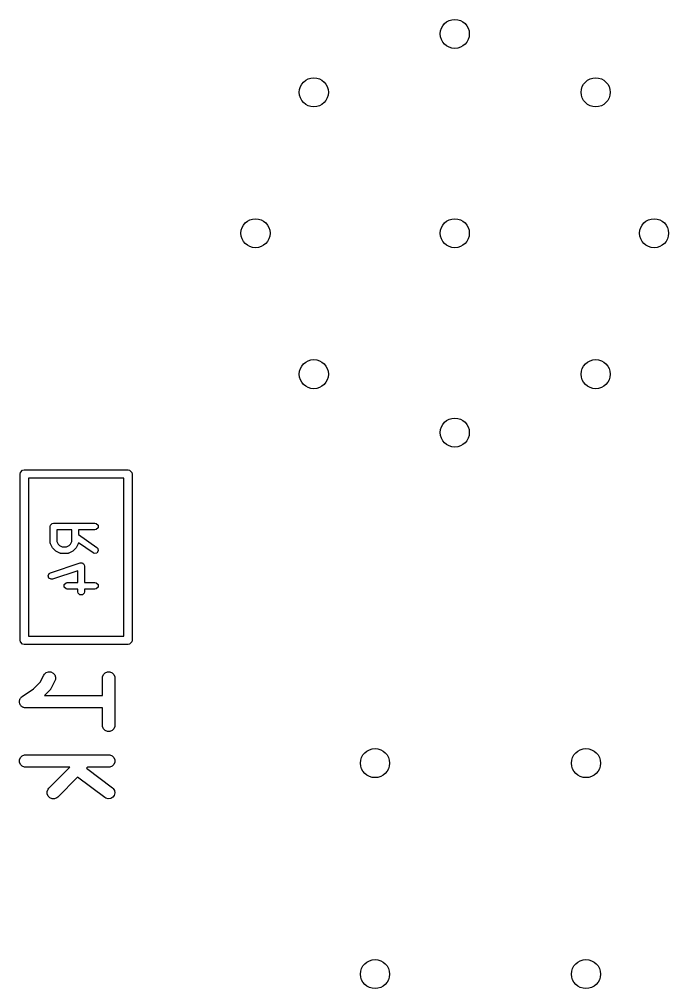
# Model space of a CAD drawing. Extents: x 0.25 to 2.5, y 0.08 to 2.24.
# Drawn here: x 2.1936 to 2.5014, y 1.6419 to 2.1014 of the extents above; entities that cross this region are included whole.
import ezdxf

# ---------------------------------------------------------------- set-up
doc = ezdxf.new("R2010")
doc.units = 0
doc.header["$MEASUREMENT"] = 0
doc.layers.add('BLACK', color=7, linetype='CONTINUOUS')

msp = doc.modelspace()

# ---------------------------------------------------------------- linework, layer by layer
at = {"layer": 'BLACK', "linetype": 'CONTINUOUS'}
for p, q in [((2.1939, 1.88583), (2.19405, 1.88658)), ((2.1939, 1.80709), (2.1939, 1.88583)), ((2.19405, 1.88658), (2.19511, 1.88765)), ((2.19511, 1.88765), (2.19587, 1.8878)), ((2.19587, 1.8878), (2.24508, 1.8878)), ((2.19783, 1.88386), (2.19783, 1.80906)), ((2.24311, 1.88386), (2.19783, 1.88386)), ((2.24311, 1.80906), (2.24311, 1.88386)), ((2.24508, 1.8878), (2.24583, 1.88765)), ((2.24583, 1.88765), (2.2469, 1.88658)), ((2.2469, 1.88658), (2.24705, 1.88583)), ((2.24705, 1.88583), (2.24705, 1.80709)), ((2.20816, 1.86099), (2.20828, 1.86159)), ((2.20816, 1.85349), (2.20816, 1.86099)), ((2.20828, 1.86159), (2.20913, 1.86244)), ((2.20913, 1.86244), (2.20973, 1.86256)), ((2.20973, 1.86256), (2.22942, 1.86256)), ((2.22942, 1.86256), (2.23002, 1.86244)), ((2.23002, 1.86244), (2.23087, 1.86159)), ((2.23087, 1.86159), (2.23087, 1.86038)), ((2.21847, 1.85941), (2.21131, 1.85941)), ((2.21131, 1.85941), (2.21131, 1.85386)), ((2.21847, 1.85386), (2.21847, 1.85941)), ((2.22942, 1.85941), (2.22162, 1.85941)), ((2.22162, 1.85941), (2.22162, 1.85712)), ((2.22162, 1.85712), (2.23032, 1.85103)), ((2.23002, 1.85953), (2.22942, 1.85941)), ((2.23087, 1.86038), (2.23002, 1.85953)), ((2.20817, 1.85341), (2.20816, 1.85349)), ((2.20816, 1.85338), (2.20817, 1.85341)), ((2.20823, 1.85313), (2.20816, 1.85338)), ((2.20828, 1.85288), (2.20823, 1.85313)), ((2.2083, 1.85286), (2.20828, 1.85288)), ((2.20832, 1.85278), (2.2083, 1.85286)), ((2.20926, 1.85091), (2.20832, 1.85278)), ((2.21131, 1.85386), (2.21196, 1.85255)), ((2.21196, 1.85255), (2.21254, 1.85197)), ((2.21254, 1.85197), (2.21385, 1.85131)), ((2.21592, 1.85131), (2.21723, 1.85197)), ((2.21723, 1.85197), (2.21781, 1.85255)), ((2.21781, 1.85255), (2.21847, 1.85386)), ((2.22145, 1.85278), (2.22051, 1.85091)), ((2.22147, 1.85286), (2.22145, 1.85278)), ((2.2215, 1.85288), (2.22147, 1.85286)), ((2.22155, 1.85313), (2.2215, 1.85288)), ((2.22159, 1.85329), (2.22155, 1.85313)), ((2.22851, 1.84845), (2.22159, 1.85329)), ((2.20941, 1.85071), (2.20926, 1.85091)), ((2.20955, 1.8505), (2.20941, 1.85071)), ((2.21049, 1.84956), (2.20955, 1.8505)), ((2.2107, 1.84942), (2.21049, 1.84956)), ((2.2109, 1.84927), (2.2107, 1.84942)), ((2.21278, 1.84833), (2.2109, 1.84927)), ((2.21285, 1.84831), (2.21278, 1.84833)), ((2.21288, 1.84828), (2.21285, 1.84831)), ((2.21312, 1.84823), (2.21288, 1.84828)), ((2.21337, 1.84817), (2.21312, 1.84823)), ((2.2134, 1.84818), (2.21337, 1.84817)), ((2.21348, 1.84816), (2.2134, 1.84818)), ((2.21629, 1.84816), (2.21348, 1.84816)), ((2.21385, 1.85131), (2.21592, 1.85131)), ((2.21637, 1.84818), (2.21629, 1.84816)), ((2.2164, 1.84817), (2.21637, 1.84818)), ((2.21665, 1.84823), (2.2164, 1.84817)), ((2.21689, 1.84828), (2.21665, 1.84823)), ((2.21692, 1.84831), (2.21689, 1.84828)), ((2.217, 1.84833), (2.21692, 1.84831)), ((2.21887, 1.84927), (2.217, 1.84833)), ((2.21907, 1.84942), (2.21887, 1.84927)), ((2.21928, 1.84956), (2.21907, 1.84942)), ((2.22022, 1.8505), (2.21928, 1.84956)), ((2.22036, 1.85071), (2.22022, 1.8505)), ((2.22051, 1.85091), (2.22036, 1.85071)), ((2.22907, 1.8482), (2.22851, 1.84845)), ((2.23026, 1.84841), (2.22907, 1.8482)), ((2.23095, 1.8494), (2.23026, 1.84841)), ((2.23032, 1.85103), (2.23074, 1.85058)), ((2.23074, 1.85058), (2.23095, 1.8494)), ((2.20829, 1.83905), (2.22236, 1.84373)), ((2.22236, 1.84373), (2.22297, 1.84381)), ((2.22297, 1.84381), (2.2232, 1.84369)), ((2.2232, 1.84369), (2.22346, 1.84369)), ((2.22346, 1.84369), (2.22372, 1.84343)), ((2.22372, 1.84343), (2.22404, 1.84327)), ((2.22404, 1.84327), (2.22413, 1.84302)), ((2.22413, 1.84302), (2.22431, 1.84284)), ((2.22431, 1.84284), (2.22443, 1.84224)), ((2.20722, 1.83766), (2.20776, 1.83874)), ((2.20776, 1.83874), (2.20829, 1.83905)), ((2.22128, 1.84005), (2.20929, 1.83606)), ((2.22128, 1.83444), (2.22128, 1.84005)), ((2.22443, 1.84224), (2.22443, 1.83444)), ((2.2076, 1.83652), (2.20722, 1.83766)), ((2.20868, 1.83598), (2.2076, 1.83652)), ((2.20929, 1.83606), (2.20868, 1.83598)), ((2.21484, 1.83347), (2.21569, 1.83432)), ((2.21484, 1.83226), (2.21484, 1.83347)), ((2.21569, 1.83432), (2.21629, 1.83444)), ((2.21629, 1.83444), (2.22128, 1.83444)), ((2.22443, 1.83444), (2.22942, 1.83444)), ((2.22942, 1.83444), (2.23002, 1.83432)), ((2.23002, 1.83432), (2.23087, 1.83347)), ((2.23087, 1.83347), (2.23087, 1.83226)), ((2.21569, 1.83141), (2.21484, 1.83226)), ((2.21629, 1.83129), (2.21569, 1.83141)), ((2.22128, 1.83129), (2.21629, 1.83129)), ((2.22128, 1.83005), (2.22128, 1.83129)), ((2.2214, 1.82945), (2.22128, 1.83005)), ((2.22225, 1.8286), (2.2214, 1.82945)), ((2.22431, 1.82945), (2.22346, 1.8286)), ((2.22443, 1.83005), (2.22431, 1.82945)), ((2.22942, 1.83129), (2.22443, 1.83129)), ((2.22443, 1.83129), (2.22443, 1.83005)), ((2.23002, 1.83141), (2.22942, 1.83129)), ((2.23087, 1.83226), (2.23002, 1.83141)), ((2.22346, 1.8286), (2.22225, 1.8286)), ((2.19405, 1.80633), (2.1939, 1.80709)), ((2.19511, 1.80527), (2.19405, 1.80633)), ((2.19783, 1.80906), (2.24311, 1.80906)), ((2.2469, 1.80633), (2.24583, 1.80527)), ((2.24705, 1.80709), (2.2469, 1.80633)), ((2.19587, 1.80512), (2.19511, 1.80527)), ((2.24508, 1.80512), (2.19587, 1.80512)), ((2.24583, 1.80527), (2.24508, 1.80512)), ((2.20632, 1.79175), (2.20742, 1.79211)), ((2.20742, 1.79211), (2.20856, 1.79203)), ((2.20856, 1.79203), (2.2096, 1.79152)), ((2.23427, 1.79164), (2.23533, 1.79208)), ((2.23533, 1.79208), (2.23648, 1.79208)), ((2.23648, 1.79208), (2.23755, 1.79164)), ((2.20348, 1.78718), (2.20514, 1.7905)), ((2.20514, 1.7905), (2.20545, 1.79099)), ((2.20545, 1.79099), (2.20632, 1.79175)), ((2.21043, 1.78786), (2.20855, 1.78411)), ((2.2096, 1.79152), (2.21035, 1.79065)), ((2.21035, 1.79065), (2.21071, 1.78955)), ((2.21063, 1.7884), (2.21043, 1.78786)), ((2.21071, 1.78955), (2.21063, 1.7884)), ((2.23295, 1.78918), (2.23301, 1.78976)), ((2.23295, 1.78089), (2.23295, 1.78918)), ((2.23301, 1.78976), (2.23345, 1.79082)), ((2.23345, 1.79082), (2.23427, 1.79164)), ((2.23755, 1.79164), (2.23836, 1.79082)), ((2.23836, 1.79082), (2.2388, 1.78976)), ((2.2388, 1.78976), (2.23886, 1.78918)), ((2.23886, 1.78918), (2.23886, 1.76669)), ((2.1949, 1.78039), (2.20028, 1.78398)), ((2.20028, 1.78398), (2.20348, 1.78718)), ((2.208, 1.78335), (2.20554, 1.78089)), ((2.20818, 1.78357), (2.208, 1.78335)), ((2.20824, 1.78362), (2.20818, 1.78357)), ((2.2083, 1.78371), (2.20824, 1.78362)), ((2.20837, 1.78379), (2.2083, 1.78371)), ((2.20839, 1.78387), (2.20837, 1.78379)), ((2.20855, 1.78411), (2.20839, 1.78387)), ((2.19358, 1.77794), (2.19364, 1.77822)), ((2.19364, 1.77851), (2.19375, 1.77878)), ((2.19364, 1.77822), (2.19364, 1.77851)), ((2.19375, 1.77878), (2.19381, 1.77907)), ((2.19381, 1.77907), (2.19397, 1.77931)), ((2.19397, 1.77931), (2.19408, 1.77958)), ((2.19408, 1.77958), (2.19429, 1.77978)), ((2.19429, 1.77978), (2.19445, 1.78003)), ((2.19445, 1.78003), (2.19489, 1.78039)), ((2.19489, 1.78039), (2.1949, 1.78039)), ((2.1949, 1.78039), (2.1949, 1.78039)), ((2.1949, 1.78039), (2.1949, 1.78039)), ((2.20554, 1.78089), (2.23295, 1.78089)), ((2.19364, 1.77765), (2.19358, 1.77794)), ((2.19364, 1.77736), (2.19364, 1.77765)), ((2.19375, 1.77709), (2.19364, 1.77736)), ((2.19381, 1.77681), (2.19375, 1.77709)), ((2.19397, 1.77657), (2.19381, 1.77681)), ((2.19408, 1.7763), (2.19397, 1.77657)), ((2.19429, 1.77609), (2.19408, 1.7763)), ((2.19445, 1.77585), (2.19429, 1.77609)), ((2.19469, 1.77569), (2.19445, 1.77585)), ((2.1949, 1.77548), (2.19469, 1.77569)), ((2.19516, 1.77537), (2.1949, 1.77548)), ((2.1954, 1.77521), (2.19516, 1.77537)), ((2.19569, 1.77515), (2.1954, 1.77521)), ((2.19596, 1.77504), (2.19569, 1.77515)), ((2.19653, 1.77498), (2.19596, 1.77504)), ((2.19654, 1.77498), (2.19653, 1.77498)), ((2.19653, 1.77498), (2.19653, 1.77498)), ((2.19653, 1.77498), (2.19653, 1.77498)), ((2.23295, 1.77498), (2.19654, 1.77498)), ((2.23295, 1.76669), (2.23295, 1.77498)), ((2.23301, 1.76611), (2.23295, 1.76669)), ((2.23345, 1.76505), (2.23301, 1.76611)), ((2.23427, 1.76423), (2.23345, 1.76505)), ((2.23836, 1.76505), (2.23755, 1.76423)), ((2.2388, 1.76611), (2.23836, 1.76505)), ((2.23886, 1.76669), (2.2388, 1.76611)), ((2.23533, 1.76379), (2.23427, 1.76423)), ((2.23648, 1.76379), (2.23533, 1.76379)), ((2.23755, 1.76423), (2.23648, 1.76379)), ((2.19364, 1.75039), (2.19408, 1.75145)), ((2.19408, 1.75145), (2.1949, 1.75227)), ((2.1949, 1.75227), (2.19596, 1.75271)), ((2.19596, 1.75271), (2.19654, 1.75277)), ((2.19654, 1.75277), (2.23591, 1.75277)), ((2.23591, 1.75277), (2.23648, 1.75271)), ((2.23648, 1.75271), (2.23755, 1.75227)), ((2.23755, 1.75227), (2.23836, 1.75145)), ((2.23836, 1.75145), (2.2388, 1.75039)), ((2.19364, 1.74924), (2.19364, 1.75039)), ((2.19408, 1.74817), (2.19364, 1.74924)), ((2.1949, 1.74736), (2.19408, 1.74817)), ((2.19596, 1.74692), (2.1949, 1.74736)), ((2.19654, 1.74686), (2.19596, 1.74692)), ((2.21753, 1.74686), (2.19654, 1.74686)), ((2.20757, 1.7369), (2.21753, 1.74686)), ((2.22588, 1.74686), (2.2254, 1.74638)), ((2.2254, 1.74638), (2.23768, 1.73718)), ((2.23591, 1.74686), (2.22588, 1.74686)), ((2.23648, 1.74692), (2.23591, 1.74686)), ((2.23755, 1.74736), (2.23648, 1.74692)), ((2.23836, 1.74817), (2.23755, 1.74736)), ((2.2388, 1.74924), (2.23836, 1.74817)), ((2.2388, 1.75039), (2.2388, 1.74924)), ((2.22119, 1.74217), (2.21175, 1.73273)), ((2.23413, 1.73245), (2.22119, 1.74217)), ((2.2072, 1.73646), (2.20757, 1.7369)), ((2.23768, 1.73718), (2.2381, 1.73679)), ((2.2381, 1.73679), (2.23869, 1.7358)), ((2.20676, 1.73539), (2.2072, 1.73646)), ((2.20676, 1.73424), (2.20676, 1.73539)), ((2.2072, 1.73318), (2.20676, 1.73424)), ((2.20802, 1.73236), (2.2072, 1.73318)), ((2.20908, 1.73192), (2.20802, 1.73236)), ((2.2113, 1.73236), (2.21024, 1.73192)), ((2.21175, 1.73273), (2.2113, 1.73236)), ((2.23463, 1.73215), (2.23413, 1.73245)), ((2.23575, 1.73187), (2.23463, 1.73215)), ((2.23788, 1.73262), (2.23689, 1.73203)), ((2.23857, 1.73354), (2.23788, 1.73262)), ((2.23885, 1.73466), (2.23857, 1.73354)), ((2.23869, 1.7358), (2.23885, 1.73466)), ((2.21024, 1.73192), (2.20908, 1.73192)), ((2.23689, 1.73203), (2.23575, 1.73187))]:
    msp.add_line(p, q, dxfattribs=at)
at = {"layer": 'BLACK'}
for centre in [(2.4, 2.09449), (2.4, 2.09449), (2.33319, 2.06681), (2.33319, 2.06681), (2.46681, 2.06681), (2.46681, 2.06681), (2.30551, 2), (2.30551, 2), (2.4, 2), (2.4, 2), (2.49449, 2), (2.49449, 2), (2.33319, 1.93319), (2.33319, 1.93319), (2.46681, 1.93319), (2.46681, 1.93319), (2.4, 1.90551), (2.4, 1.90551), (2.3622, 1.74882), (2.3622, 1.74882), (2.4622, 1.74882), (2.4622, 1.74882), (2.3622, 1.64882), (2.3622, 1.64882), (2.4622, 1.64882), (2.4622, 1.64882)]:
    msp.add_circle(centre, 0.00689, dxfattribs=at)

doc.saveas('drawing.dxf')
